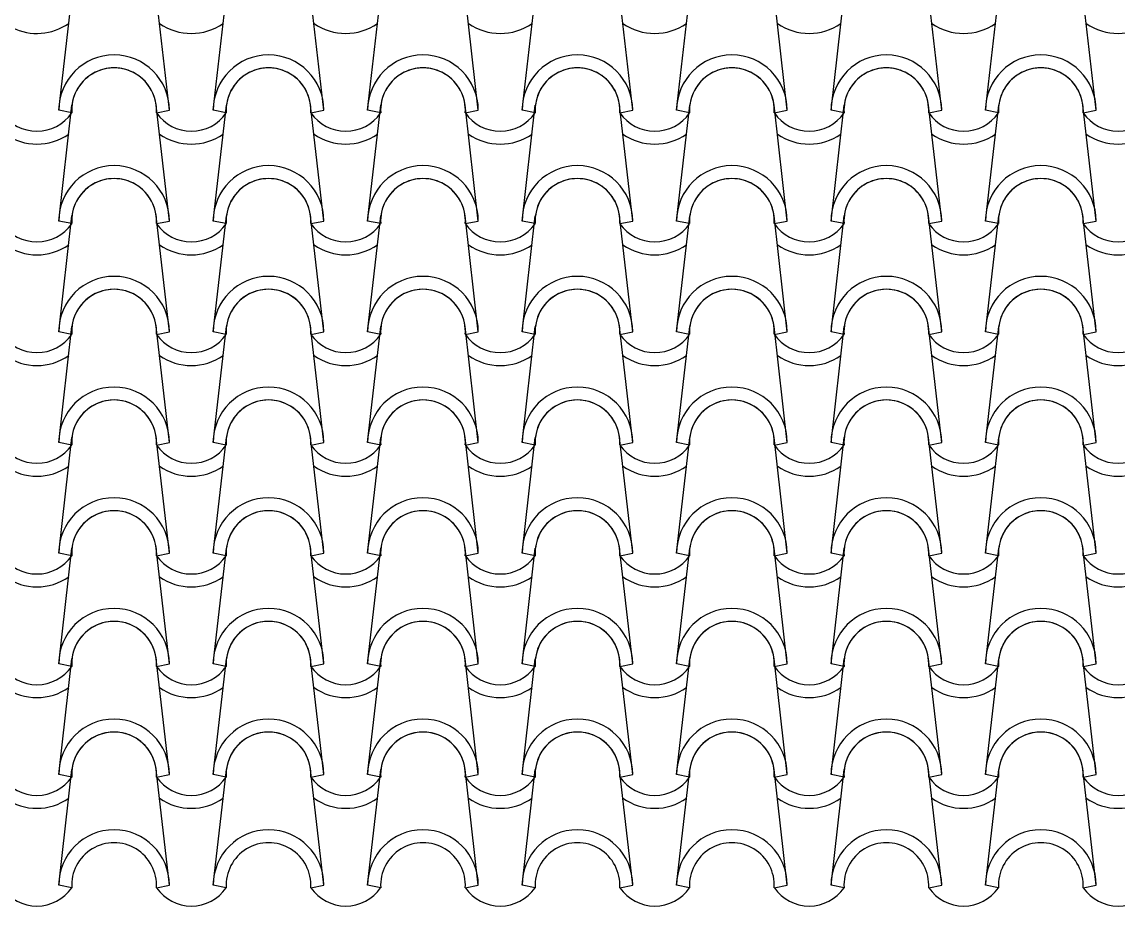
# Model space of a CAD drawing. Header units: millimetres. Extents: x -255 to 41745, y 236 to 29936.
# Drawn here: x 29557 to 30796, y 25007 to 26005 of the extents above; entities that cross this region are included whole.
import ezdxf

# ---------------------------------------------------------------- set-up
doc = ezdxf.new("R2010")
doc.units = ezdxf.units.MM
doc.layers.add('1', color=1, linetype='Continuous')

msp = doc.modelspace()

# ---------------------------------------------------------------- linework, layer by layer
at = {"layer": '1'}
for p, q in [((29598.9, 25905.6), (29613.2, 26030.7)), ((29723.9, 25905.6), (29709, 26036.3)), ((29773.4, 25905.6), (29788.3, 26036.3)), ((29898.4, 25905.6), (29883.5, 26036.3)), ((29947.9, 25905.6), (29962.8, 26036.3)), ((30072.9, 25905.6), (30058, 26036.3)), ((30122.4, 25905.6), (30137.3, 26036.3)), ((30247.4, 25905.6), (30232.5, 26036.3)), ((30296.9, 25905.6), (30311.8, 26036.3)), ((30421.9, 25905.6), (30407, 26036.3)), ((30471.4, 25905.6), (30486.3, 26036.3)), ((30596.4, 25905.6), (30581.5, 26036.3)), ((30645.9, 25905.6), (30660.8, 26036.3)), ((30770.9, 25905.6), (30756, 26036.3)), ((29598.9, 25780.6), (29613.8, 25911.3)), ((29723.9, 25780.6), (29709, 25911.3)), ((29773.4, 25780.6), (29788.3, 25911.3)), ((29898.4, 25780.6), (29883.5, 25911.3)), ((29947.9, 25780.6), (29962.8, 25911.3)), ((30072.9, 25780.6), (30058, 25911.3)), ((30122.4, 25780.6), (30137.3, 25911.3)), ((30247.4, 25780.6), (30232.5, 25911.3)), ((30296.9, 25780.6), (30311.8, 25911.3)), ((30421.9, 25780.6), (30407, 25911.3)), ((30471.4, 25780.6), (30486.3, 25911.3)), ((30596.4, 25780.6), (30581.5, 25911.3)), ((30645.9, 25780.6), (30660.8, 25911.3)), ((30770.9, 25780.6), (30756, 25911.3)), ((29613.6, 25902.6), (29598.9, 25905.6)), ((29613.6, 25902.6), (29598.9, 25905.6)), ((29709.2, 25902.6), (29723.9, 25905.6)), ((29709.2, 25902.6), (29723.9, 25905.6)), ((29788.1, 25902.6), (29773.4, 25905.6)), ((29788.1, 25902.6), (29773.4, 25905.6)), ((29883.7, 25902.6), (29898.4, 25905.6)), ((29883.7, 25902.6), (29898.4, 25905.6)), ((29962.6, 25902.6), (29947.9, 25905.6)), ((29962.6, 25902.6), (29947.9, 25905.6)), ((30058.2, 25902.6), (30072.9, 25905.6)), ((30058.2, 25902.6), (30072.9, 25905.6)), ((30137.1, 25902.6), (30122.4, 25905.6)), ((30137.1, 25902.6), (30122.4, 25905.6)), ((30232.7, 25902.6), (30247.4, 25905.6)), ((30232.7, 25902.6), (30247.4, 25905.6)), ((30311.6, 25902.6), (30296.9, 25905.6)), ((30311.6, 25902.6), (30296.9, 25905.6)), ((30407.2, 25902.6), (30421.9, 25905.6)), ((30407.2, 25902.6), (30421.9, 25905.6)), ((30486.1, 25902.6), (30471.4, 25905.6)), ((30486.1, 25902.6), (30471.4, 25905.6)), ((30581.7, 25902.6), (30596.4, 25905.6)), ((30581.7, 25902.6), (30596.4, 25905.6)), ((30660.6, 25902.6), (30645.9, 25905.6)), ((30660.6, 25902.6), (30645.9, 25905.6)), ((30756.2, 25902.6), (30770.9, 25905.6)), ((30756.2, 25902.6), (30770.9, 25905.6)), ((29598.9, 25655.6), (29613.8, 25786.3)), ((29723.9, 25655.6), (29709, 25786.3)), ((29773.4, 25655.6), (29788.3, 25786.3)), ((29898.4, 25655.6), (29883.5, 25786.3)), ((29947.9, 25655.6), (29962.8, 25786.3)), ((30072.9, 25655.6), (30058, 25786.3)), ((30122.4, 25655.6), (30137.3, 25786.3)), ((30247.4, 25655.6), (30232.5, 25786.3)), ((30296.9, 25655.6), (30311.8, 25786.3)), ((30421.9, 25655.6), (30407, 25786.3)), ((30471.4, 25655.6), (30486.3, 25786.3)), ((30596.4, 25655.6), (30581.5, 25786.3)), ((30645.9, 25655.6), (30660.8, 25786.3)), ((30770.9, 25655.6), (30756, 25786.3)), ((29613.6, 25777.6), (29598.9, 25780.6)), ((29613.6, 25777.6), (29598.9, 25780.6)), ((29709.2, 25777.6), (29723.9, 25780.6)), ((29709.2, 25777.6), (29723.9, 25780.6)), ((29788.1, 25777.6), (29773.4, 25780.6)), ((29788.1, 25777.6), (29773.4, 25780.6)), ((29883.7, 25777.6), (29898.4, 25780.6)), ((29883.7, 25777.6), (29898.4, 25780.6)), ((29962.6, 25777.6), (29947.9, 25780.6)), ((29962.6, 25777.6), (29947.9, 25780.6)), ((30058.2, 25777.6), (30072.9, 25780.6)), ((30058.2, 25777.6), (30072.9, 25780.6)), ((30137.1, 25777.6), (30122.4, 25780.6)), ((30137.1, 25777.6), (30122.4, 25780.6)), ((30232.7, 25777.6), (30247.4, 25780.6)), ((30232.7, 25777.6), (30247.4, 25780.6)), ((30311.6, 25777.6), (30296.9, 25780.6)), ((30311.6, 25777.6), (30296.9, 25780.6)), ((30407.2, 25777.6), (30421.9, 25780.6)), ((30407.2, 25777.6), (30421.9, 25780.6)), ((30486.1, 25777.6), (30471.4, 25780.6)), ((30486.1, 25777.6), (30471.4, 25780.6)), ((30581.7, 25777.6), (30596.4, 25780.6)), ((30581.7, 25777.6), (30596.4, 25780.6)), ((30660.6, 25777.6), (30645.9, 25780.6)), ((30660.6, 25777.6), (30645.9, 25780.6)), ((30756.2, 25777.6), (30770.9, 25780.6)), ((30756.2, 25777.6), (30770.9, 25780.6)), ((29598.9, 25530.6), (29613.8, 25661.3)), ((29723.9, 25530.6), (29709, 25661.3)), ((29773.4, 25530.6), (29788.3, 25661.3)), ((29898.4, 25530.6), (29883.5, 25661.3)), ((29947.9, 25530.6), (29962.8, 25661.3)), ((30072.9, 25530.6), (30058, 25661.3)), ((30122.4, 25530.6), (30137.3, 25661.3)), ((30247.4, 25530.6), (30232.5, 25661.3)), ((30296.9, 25530.6), (30311.8, 25661.3)), ((30421.9, 25530.6), (30407, 25661.3)), ((30471.4, 25530.6), (30486.3, 25661.3)), ((30596.4, 25530.6), (30581.5, 25661.3)), ((30645.9, 25530.6), (30660.8, 25661.3)), ((30770.9, 25530.6), (30756, 25661.3)), ((29613.6, 25652.6), (29598.9, 25655.6)), ((29613.6, 25652.6), (29598.9, 25655.6)), ((29709.2, 25652.6), (29723.9, 25655.6)), ((29709.2, 25652.6), (29723.9, 25655.6)), ((29788.1, 25652.6), (29773.4, 25655.6)), ((29788.1, 25652.6), (29773.4, 25655.6)), ((29883.7, 25652.6), (29898.4, 25655.6)), ((29883.7, 25652.6), (29898.4, 25655.6)), ((29962.6, 25652.6), (29947.9, 25655.6)), ((29962.6, 25652.6), (29947.9, 25655.6)), ((30058.2, 25652.6), (30072.9, 25655.6)), ((30058.2, 25652.6), (30072.9, 25655.6)), ((30137.1, 25652.6), (30122.4, 25655.6)), ((30137.1, 25652.6), (30122.4, 25655.6)), ((30232.7, 25652.6), (30247.4, 25655.6)), ((30232.7, 25652.6), (30247.4, 25655.6)), ((30311.6, 25652.6), (30296.9, 25655.6)), ((30311.6, 25652.6), (30296.9, 25655.6)), ((30407.2, 25652.6), (30421.9, 25655.6)), ((30407.2, 25652.6), (30421.9, 25655.6)), ((30486.1, 25652.6), (30471.4, 25655.6)), ((30486.1, 25652.6), (30471.4, 25655.6)), ((30581.7, 25652.6), (30596.4, 25655.6)), ((30581.7, 25652.6), (30596.4, 25655.6)), ((30660.6, 25652.6), (30645.9, 25655.6)), ((30660.6, 25652.6), (30645.9, 25655.6)), ((30756.2, 25652.6), (30770.9, 25655.6)), ((30756.2, 25652.6), (30770.9, 25655.6)), ((29598.9, 25405.6), (29613.8, 25536.3)), ((29723.9, 25405.6), (29709, 25536.3)), ((29773.4, 25405.6), (29788.3, 25536.3)), ((29898.4, 25405.6), (29883.5, 25536.3)), ((29947.9, 25405.6), (29962.8, 25536.3)), ((30072.9, 25405.6), (30058, 25536.3)), ((30122.4, 25405.6), (30137.3, 25536.3)), ((30247.4, 25405.6), (30232.5, 25536.3)), ((30296.9, 25405.6), (30311.8, 25536.3)), ((30421.9, 25405.6), (30407, 25536.3)), ((30471.4, 25405.6), (30486.3, 25536.3)), ((30596.4, 25405.6), (30581.5, 25536.3)), ((30645.9, 25405.6), (30660.8, 25536.3)), ((30770.9, 25405.6), (30756, 25536.3)), ((29613.6, 25527.6), (29598.9, 25530.6)), ((29613.6, 25527.6), (29598.9, 25530.6)), ((29709.2, 25527.6), (29723.9, 25530.6)), ((29709.2, 25527.6), (29723.9, 25530.6)), ((29788.1, 25527.6), (29773.4, 25530.6)), ((29788.1, 25527.6), (29773.4, 25530.6)), ((29883.7, 25527.6), (29898.4, 25530.6)), ((29883.7, 25527.6), (29898.4, 25530.6)), ((29962.6, 25527.6), (29947.9, 25530.6)), ((29962.6, 25527.6), (29947.9, 25530.6)), ((30058.2, 25527.6), (30072.9, 25530.6)), ((30058.2, 25527.6), (30072.9, 25530.6)), ((30137.1, 25527.6), (30122.4, 25530.6)), ((30137.1, 25527.6), (30122.4, 25530.6)), ((30232.7, 25527.6), (30247.4, 25530.6)), ((30232.7, 25527.6), (30247.4, 25530.6)), ((30311.6, 25527.6), (30296.9, 25530.6)), ((30311.6, 25527.6), (30296.9, 25530.6)), ((30407.2, 25527.6), (30421.9, 25530.6)), ((30407.2, 25527.6), (30421.9, 25530.6)), ((30486.1, 25527.6), (30471.4, 25530.6)), ((30486.1, 25527.6), (30471.4, 25530.6)), ((30581.7, 25527.6), (30596.4, 25530.6)), ((30581.7, 25527.6), (30596.4, 25530.6)), ((30660.6, 25527.6), (30645.9, 25530.6)), ((30660.6, 25527.6), (30645.9, 25530.6)), ((30756.2, 25527.6), (30770.9, 25530.6)), ((30756.2, 25527.6), (30770.9, 25530.6)), ((29598.9, 25280.6), (29613.8, 25411.3)), ((29613.6, 25402.6), (29598.9, 25405.6)), ((29613.6, 25402.6), (29598.9, 25405.6)), ((29723.9, 25280.6), (29709, 25411.3)), ((29709.2, 25402.6), (29723.9, 25405.6)), ((29709.2, 25402.6), (29723.9, 25405.6)), ((29773.4, 25280.6), (29788.3, 25411.3)), ((29788.1, 25402.6), (29773.4, 25405.6)), ((29788.1, 25402.6), (29773.4, 25405.6)), ((29898.4, 25280.6), (29883.5, 25411.3)), ((29883.7, 25402.6), (29898.4, 25405.6)), ((29883.7, 25402.6), (29898.4, 25405.6)), ((29947.9, 25280.6), (29962.8, 25411.3)), ((29962.6, 25402.6), (29947.9, 25405.6)), ((29962.6, 25402.6), (29947.9, 25405.6)), ((30072.9, 25280.6), (30058, 25411.3)), ((30058.2, 25402.6), (30072.9, 25405.6)), ((30058.2, 25402.6), (30072.9, 25405.6)), ((30122.4, 25280.6), (30137.3, 25411.3)), ((30137.1, 25402.6), (30122.4, 25405.6)), ((30137.1, 25402.6), (30122.4, 25405.6)), ((30247.4, 25280.6), (30232.5, 25411.3)), ((30232.7, 25402.6), (30247.4, 25405.6)), ((30232.7, 25402.6), (30247.4, 25405.6)), ((30296.9, 25280.6), (30311.8, 25411.3)), ((30311.6, 25402.6), (30296.9, 25405.6)), ((30311.6, 25402.6), (30296.9, 25405.6)), ((30421.9, 25280.6), (30407, 25411.3)), ((30407.2, 25402.6), (30421.9, 25405.6)), ((30407.2, 25402.6), (30421.9, 25405.6)), ((30471.4, 25280.6), (30486.3, 25411.3)), ((30486.1, 25402.6), (30471.4, 25405.6)), ((30486.1, 25402.6), (30471.4, 25405.6)), ((30596.4, 25280.6), (30581.5, 25411.3)), ((30581.7, 25402.6), (30596.4, 25405.6)), ((30581.7, 25402.6), (30596.4, 25405.6)), ((30645.9, 25280.6), (30660.8, 25411.3)), ((30660.6, 25402.6), (30645.9, 25405.6)), ((30660.6, 25402.6), (30645.9, 25405.6)), ((30770.9, 25280.6), (30756, 25411.3)), ((30756.2, 25402.6), (30770.9, 25405.6)), ((30756.2, 25402.6), (30770.9, 25405.6)), ((29598.9, 25155.6), (29613.8, 25286.3)), ((29613.6, 25277.6), (29598.9, 25280.6)), ((29613.6, 25277.6), (29598.9, 25280.6)), ((29723.9, 25155.6), (29709, 25286.3)), ((29709.2, 25277.6), (29723.9, 25280.6)), ((29709.2, 25277.6), (29723.9, 25280.6)), ((29773.4, 25155.6), (29788.3, 25286.3)), ((29788.1, 25277.6), (29773.4, 25280.6)), ((29788.1, 25277.6), (29773.4, 25280.6)), ((29898.4, 25155.6), (29883.5, 25286.3)), ((29883.7, 25277.6), (29898.4, 25280.6)), ((29883.7, 25277.6), (29898.4, 25280.6)), ((29947.9, 25155.6), (29962.8, 25286.3)), ((29962.6, 25277.6), (29947.9, 25280.6)), ((29962.6, 25277.6), (29947.9, 25280.6)), ((30072.9, 25155.6), (30058, 25286.3)), ((30058.2, 25277.6), (30072.9, 25280.6)), ((30058.2, 25277.6), (30072.9, 25280.6)), ((30122.4, 25155.6), (30137.3, 25286.3)), ((30137.1, 25277.6), (30122.4, 25280.6)), ((30137.1, 25277.6), (30122.4, 25280.6)), ((30247.4, 25155.6), (30232.5, 25286.3)), ((30232.7, 25277.6), (30247.4, 25280.6)), ((30232.7, 25277.6), (30247.4, 25280.6)), ((30296.9, 25155.6), (30311.8, 25286.3)), ((30311.6, 25277.6), (30296.9, 25280.6)), ((30311.6, 25277.6), (30296.9, 25280.6)), ((30421.9, 25155.6), (30407, 25286.3)), ((30407.2, 25277.6), (30421.9, 25280.6)), ((30407.2, 25277.6), (30421.9, 25280.6)), ((30471.4, 25155.6), (30486.3, 25286.3)), ((30486.1, 25277.6), (30471.4, 25280.6)), ((30486.1, 25277.6), (30471.4, 25280.6)), ((30596.4, 25155.6), (30581.5, 25286.3)), ((30581.7, 25277.6), (30596.4, 25280.6)), ((30581.7, 25277.6), (30596.4, 25280.6)), ((30645.9, 25155.6), (30660.8, 25286.3)), ((30660.6, 25277.6), (30645.9, 25280.6)), ((30660.6, 25277.6), (30645.9, 25280.6)), ((30770.9, 25155.6), (30756, 25286.3)), ((30756.2, 25277.6), (30770.9, 25280.6)), ((30756.2, 25277.6), (30770.9, 25280.6)), ((29598.9, 25030.6), (29613.8, 25161.3)), ((29613.6, 25152.6), (29598.9, 25155.6)), ((29613.6, 25152.6), (29598.9, 25155.6)), ((29723.9, 25030.6), (29709, 25161.3)), ((29709.2, 25152.6), (29723.9, 25155.6)), ((29709.2, 25152.6), (29723.9, 25155.6)), ((29773.4, 25030.6), (29788.3, 25161.3)), ((29788.1, 25152.6), (29773.4, 25155.6)), ((29788.1, 25152.6), (29773.4, 25155.6)), ((29898.4, 25030.6), (29883.5, 25161.3)), ((29883.7, 25152.6), (29898.4, 25155.6)), ((29883.7, 25152.6), (29898.4, 25155.6)), ((29947.9, 25030.6), (29962.8, 25161.3)), ((29962.6, 25152.6), (29947.9, 25155.6)), ((29962.6, 25152.6), (29947.9, 25155.6)), ((30072.9, 25030.6), (30058, 25161.3)), ((30058.2, 25152.6), (30072.9, 25155.6)), ((30058.2, 25152.6), (30072.9, 25155.6)), ((30122.4, 25030.6), (30137.3, 25161.3)), ((30137.1, 25152.6), (30122.4, 25155.6)), ((30137.1, 25152.6), (30122.4, 25155.6)), ((30247.4, 25030.6), (30232.5, 25161.3)), ((30232.7, 25152.6), (30247.4, 25155.6)), ((30232.7, 25152.6), (30247.4, 25155.6)), ((30296.9, 25030.6), (30311.8, 25161.3)), ((30311.6, 25152.6), (30296.9, 25155.6)), ((30311.6, 25152.6), (30296.9, 25155.6)), ((30421.9, 25030.6), (30407, 25161.3)), ((30407.2, 25152.6), (30421.9, 25155.6)), ((30407.2, 25152.6), (30421.9, 25155.6)), ((30471.4, 25030.6), (30486.3, 25161.3)), ((30486.1, 25152.6), (30471.4, 25155.6)), ((30486.1, 25152.6), (30471.4, 25155.6)), ((30596.4, 25030.6), (30581.5, 25161.3)), ((30581.7, 25152.6), (30596.4, 25155.6)), ((30581.7, 25152.6), (30596.4, 25155.6)), ((30645.9, 25030.6), (30660.8, 25161.3)), ((30660.6, 25152.6), (30645.9, 25155.6)), ((30660.6, 25152.6), (30645.9, 25155.6)), ((30770.9, 25030.6), (30756, 25161.3)), ((30756.2, 25152.6), (30770.9, 25155.6)), ((30756.2, 25152.6), (30770.9, 25155.6)), ((29613.6, 25027.6), (29598.9, 25030.6)), ((29709.2, 25027.6), (29723.9, 25030.6)), ((29788.1, 25027.6), (29773.4, 25030.6)), ((29883.7, 25027.6), (29898.4, 25030.6)), ((29962.6, 25027.6), (29947.9, 25030.6)), ((30058.2, 25027.6), (30072.9, 25030.6)), ((30137.1, 25027.6), (30122.4, 25030.6)), ((30232.7, 25027.6), (30247.4, 25030.6)), ((30311.6, 25027.6), (30296.9, 25030.6)), ((30407.2, 25027.6), (30421.9, 25030.6)), ((30486.1, 25027.6), (30471.4, 25030.6)), ((30581.7, 25027.6), (30596.4, 25030.6)), ((30660.6, 25027.6), (30645.9, 25030.6)), ((30756.2, 25027.6), (30770.9, 25030.6))]:
    msp.add_line(p, q, dxfattribs=at)
for centre, radius, start, end in [((29574.2, 26054.9), 62.5, 243.6362, 305.0692), ((29748.7, 26054.9), 62.5, 234.9308, 305.0692), ((29923.2, 26054.9), 62.5, 234.9308, 305.0692), ((30097.7, 26054.9), 62.5, 234.9308, 305.0692), ((30272.2, 26054.9), 62.5, 234.9308, 305.0692), ((30272.2, 26054.9), 62.5, 234.9308, 305.0692), ((30446.7, 26054.9), 62.5, 234.9308, 305.0692), ((30446.7, 26054.9), 62.5, 234.9308, 305.0692), ((30621.2, 26054.9), 62.5, 234.9308, 305.0692), ((30621.2, 26054.9), 62.5, 234.9308, 305.0692), ((30795.7, 26054.9), 62.5, 234.9308, 305.0692), ((30795.7, 26054.9), 62.5, 234.9308, 305.0692), ((29661.4, 25905.6), 62.5, 0, 180), ((29661.4, 25905.6), 62.5, 0, 180), ((29835.9, 25905.6), 62.5, 0, 180), ((29835.9, 25905.6), 62.5, 0, 180), ((30010.4, 25905.6), 62.5, 0, 180), ((30010.4, 25905.6), 62.5, 0, 180), ((30184.9, 25905.6), 62.5, 0, 180), ((30184.9, 25905.6), 62.5, 0, 180), ((30359.4, 25905.6), 62.5, 0, 180), ((30359.4, 25905.6), 62.5, 0, 180), ((30533.9, 25905.6), 62.5, 0, 180), ((30533.9, 25905.6), 62.5, 0, 180), ((30708.4, 25905.6), 62.5, 0, 180), ((30708.4, 25905.6), 62.5, 0, 180), ((29661.4, 25905.6), 47.9, 356.4887, 183.5113), ((29661.4, 25905.6), 47.9, 356.4887, 183.5113), ((29661.4, 25905.6), 47.9, 6.838, 173.162), ((29835.9, 25905.6), 47.9, 356.4887, 183.5113), ((29835.9, 25905.6), 47.9, 356.4887, 183.5113), ((29835.9, 25905.6), 47.9, 6.838, 173.162), ((30010.4, 25905.6), 47.9, 356.4887, 183.5113), ((30010.4, 25905.6), 47.9, 356.4887, 183.5113), ((30010.4, 25905.6), 47.9, 6.838, 173.162), ((30184.9, 25905.6), 47.9, 356.4887, 183.5113), ((30184.9, 25905.6), 47.9, 356.4887, 183.5113), ((30184.9, 25905.6), 47.9, 6.838, 173.162), ((30359.4, 25905.6), 47.9, 356.4887, 183.5113), ((30359.4, 25905.6), 47.9, 356.4887, 183.5113), ((30359.4, 25905.6), 47.9, 6.838, 173.162), ((30533.9, 25905.6), 47.9, 356.4887, 183.5113), ((30533.9, 25905.6), 47.9, 356.4887, 183.5113), ((30533.9, 25905.6), 47.9, 6.838, 173.162), ((30708.4, 25905.6), 47.9, 356.4887, 183.5113), ((30708.4, 25905.6), 47.9, 356.4887, 183.5113), ((30708.4, 25905.6), 47.9, 6.838, 173.162), ((29574.2, 25929.9), 47.9, 214.756, 325.244), ((29574.2, 25929.9), 47.9, 214.756, 325.244), ((29748.7, 25929.9), 47.9, 214.756, 325.244), ((29748.7, 25929.9), 47.9, 214.756, 325.244), ((29923.2, 25929.9), 47.9, 214.756, 325.244), ((29923.2, 25929.9), 47.9, 214.756, 325.244), ((30097.7, 25929.9), 47.9, 214.756, 325.244), ((30097.7, 25929.9), 47.9, 214.756, 325.244), ((30272.2, 25929.9), 47.9, 214.756, 325.244), ((30272.2, 25929.9), 47.9, 214.756, 325.244), ((30446.7, 25929.9), 47.9, 214.756, 325.244), ((30446.7, 25929.9), 47.9, 214.756, 325.244), ((30621.2, 25929.9), 47.9, 214.756, 325.244), ((30621.2, 25929.9), 47.9, 214.756, 325.244), ((30795.7, 25929.9), 47.9, 214.756, 325.244), ((30795.7, 25929.9), 47.9, 214.756, 325.244), ((29574.2, 25929.9), 62.5, 234.9308, 305.0692), ((29748.7, 25929.9), 62.5, 234.9308, 305.0692), ((29923.2, 25929.9), 62.5, 234.9308, 305.0692), ((30097.7, 25929.9), 62.5, 234.9308, 305.0692), ((30272.2, 25929.9), 62.5, 234.9308, 305.0692), ((30446.7, 25929.9), 62.5, 234.9308, 305.0692), ((30621.2, 25929.9), 62.5, 234.9308, 305.0692), ((30795.7, 25929.9), 62.5, 234.9308, 305.0692), ((29661.4, 25780.6), 62.5, 0, 180), ((29661.4, 25780.6), 62.5, 0, 180), ((29835.9, 25780.6), 62.5, 0, 180), ((29835.9, 25780.6), 62.5, 0, 180), ((30010.4, 25780.6), 62.5, 0, 180), ((30010.4, 25780.6), 62.5, 0, 180), ((30184.9, 25780.6), 62.5, 0, 180), ((30184.9, 25780.6), 62.5, 0, 180), ((30359.4, 25780.6), 62.5, 0, 180), ((30359.4, 25780.6), 62.5, 0, 180), ((30533.9, 25780.6), 62.5, 0, 180), ((30533.9, 25780.6), 62.5, 0, 180), ((30708.4, 25780.6), 62.5, 0, 180), ((30708.4, 25780.6), 62.5, 0, 180), ((29661.4, 25780.6), 47.9, 356.4887, 183.5113), ((29661.4, 25780.6), 47.9, 356.4887, 183.5113), ((29661.4, 25780.6), 47.9, 6.838, 173.162), ((29835.9, 25780.6), 47.9, 356.4887, 183.5113), ((29835.9, 25780.6), 47.9, 356.4887, 183.5113), ((29835.9, 25780.6), 47.9, 6.838, 173.162), ((30010.4, 25780.6), 47.9, 356.4887, 183.5113), ((30010.4, 25780.6), 47.9, 356.4887, 183.5113), ((30010.4, 25780.6), 47.9, 6.838, 173.162), ((30184.9, 25780.6), 47.9, 356.4887, 183.5113), ((30184.9, 25780.6), 47.9, 356.4887, 183.5113), ((30184.9, 25780.6), 47.9, 6.838, 173.162), ((30359.4, 25780.6), 47.9, 356.4887, 183.5113), ((30359.4, 25780.6), 47.9, 356.4887, 183.5113), ((30359.4, 25780.6), 47.9, 6.838, 173.162), ((30533.9, 25780.6), 47.9, 356.4887, 183.5113), ((30533.9, 25780.6), 47.9, 356.4887, 183.5113), ((30533.9, 25780.6), 47.9, 6.838, 173.162), ((30708.4, 25780.6), 47.9, 356.4887, 183.5113), ((30708.4, 25780.6), 47.9, 356.4887, 183.5113), ((30708.4, 25780.6), 47.9, 6.838, 173.162), ((29574.2, 25804.9), 47.9, 214.756, 325.244), ((29574.2, 25804.9), 47.9, 214.756, 325.244), ((29748.7, 25804.9), 47.9, 214.756, 325.244), ((29748.7, 25804.9), 47.9, 214.756, 325.244), ((29923.2, 25804.9), 47.9, 214.756, 325.244), ((29923.2, 25804.9), 47.9, 214.756, 325.244), ((30097.7, 25804.9), 47.9, 214.756, 325.244), ((30097.7, 25804.9), 47.9, 214.756, 325.244), ((30272.2, 25804.9), 47.9, 214.756, 325.244), ((30272.2, 25804.9), 47.9, 214.756, 325.244), ((30446.7, 25804.9), 47.9, 214.756, 325.244), ((30446.7, 25804.9), 47.9, 214.756, 325.244), ((30621.2, 25804.9), 47.9, 214.756, 325.244), ((30621.2, 25804.9), 47.9, 214.756, 325.244), ((30795.7, 25804.9), 47.9, 214.756, 325.244), ((30795.7, 25804.9), 47.9, 214.756, 325.244), ((29574.2, 25804.9), 62.5, 234.9308, 305.0692), ((29748.7, 25804.9), 62.5, 234.9308, 305.0692), ((29923.2, 25804.9), 62.5, 234.9308, 305.0692), ((30097.7, 25804.9), 62.5, 234.9308, 305.0692), ((30272.2, 25804.9), 62.5, 234.9308, 305.0692), ((30446.7, 25804.9), 62.5, 234.9308, 305.0692), ((30621.2, 25804.9), 62.5, 234.9308, 305.0692), ((30795.7, 25804.9), 62.5, 234.9308, 305.0692), ((29661.4, 25655.6), 62.5, 0, 180), ((29661.4, 25655.6), 62.5, 0, 180), ((29835.9, 25655.6), 62.5, 0, 180), ((29835.9, 25655.6), 62.5, 0, 180), ((30010.4, 25655.6), 62.5, 0, 180), ((30010.4, 25655.6), 62.5, 0, 180), ((30184.9, 25655.6), 62.5, 0, 180), ((30184.9, 25655.6), 62.5, 0, 180), ((30359.4, 25655.6), 62.5, 0, 180), ((30359.4, 25655.6), 62.5, 0, 180), ((30533.9, 25655.6), 62.5, 0, 180), ((30533.9, 25655.6), 62.5, 0, 180), ((30708.4, 25655.6), 62.5, 0, 180), ((30708.4, 25655.6), 62.5, 0, 180), ((29661.4, 25655.6), 47.9, 356.4887, 183.5113), ((29661.4, 25655.6), 47.9, 356.4887, 183.5113), ((29661.4, 25655.6), 47.9, 6.838, 173.162), ((29835.9, 25655.6), 47.9, 356.4887, 183.5113), ((29835.9, 25655.6), 47.9, 356.4887, 183.5113), ((29835.9, 25655.6), 47.9, 6.838, 173.162), ((30010.4, 25655.6), 47.9, 356.4887, 183.5113), ((30010.4, 25655.6), 47.9, 356.4887, 183.5113), ((30010.4, 25655.6), 47.9, 6.838, 173.162), ((30184.9, 25655.6), 47.9, 356.4887, 183.5113), ((30184.9, 25655.6), 47.9, 356.4887, 183.5113), ((30184.9, 25655.6), 47.9, 6.838, 173.162), ((30359.4, 25655.6), 47.9, 356.4887, 183.5113), ((30359.4, 25655.6), 47.9, 356.4887, 183.5113), ((30359.4, 25655.6), 47.9, 6.838, 173.162), ((30533.9, 25655.6), 47.9, 356.4887, 183.5113), ((30533.9, 25655.6), 47.9, 356.4887, 183.5113), ((30533.9, 25655.6), 47.9, 6.838, 173.162), ((30708.4, 25655.6), 47.9, 356.4887, 183.5113), ((30708.4, 25655.6), 47.9, 356.4887, 183.5113), ((30708.4, 25655.6), 47.9, 6.838, 173.162), ((29574.2, 25679.9), 47.9, 214.756, 325.244), ((29574.2, 25679.9), 47.9, 214.756, 325.244), ((29748.7, 25679.9), 47.9, 214.756, 325.244), ((29748.7, 25679.9), 47.9, 214.756, 325.244), ((29923.2, 25679.9), 47.9, 214.756, 325.244), ((29923.2, 25679.9), 47.9, 214.756, 325.244), ((30097.7, 25679.9), 47.9, 214.756, 325.244), ((30097.7, 25679.9), 47.9, 214.756, 325.244), ((30272.2, 25679.9), 47.9, 214.756, 325.244), ((30272.2, 25679.9), 47.9, 214.756, 325.244), ((30446.7, 25679.9), 47.9, 214.756, 325.244), ((30446.7, 25679.9), 47.9, 214.756, 325.244), ((30621.2, 25679.9), 47.9, 214.756, 325.244), ((30621.2, 25679.9), 47.9, 214.756, 325.244), ((30795.7, 25679.9), 47.9, 214.756, 325.244), ((30795.7, 25679.9), 47.9, 214.756, 325.244), ((29574.2, 25679.9), 62.5, 234.9308, 305.0692), ((29748.7, 25679.9), 62.5, 234.9308, 305.0692), ((29923.2, 25679.9), 62.5, 234.9308, 305.0692), ((30097.7, 25679.9), 62.5, 234.9308, 305.0692), ((30272.2, 25679.9), 62.5, 234.9308, 305.0692), ((30446.7, 25679.9), 62.5, 234.9308, 305.0692), ((30621.2, 25679.9), 62.5, 234.9308, 305.0692), ((30795.7, 25679.9), 62.5, 234.9308, 305.0692), ((29661.4, 25530.6), 62.5, 0, 180), ((29661.4, 25530.6), 62.5, 0, 180), ((29835.9, 25530.6), 62.5, 0, 180), ((29835.9, 25530.6), 62.5, 0, 180), ((30010.4, 25530.6), 62.5, 0, 180), ((30010.4, 25530.6), 62.5, 0, 180), ((30184.9, 25530.6), 62.5, 0, 180), ((30184.9, 25530.6), 62.5, 0, 180), ((30359.4, 25530.6), 62.5, 0, 180), ((30359.4, 25530.6), 62.5, 0, 180), ((30533.9, 25530.6), 62.5, 0, 180), ((30533.9, 25530.6), 62.5, 0, 180), ((30708.4, 25530.6), 62.5, 0, 180), ((30708.4, 25530.6), 62.5, 0, 180), ((29661.4, 25530.6), 47.9, 356.4887, 183.5113), ((29661.4, 25530.6), 47.9, 356.4887, 183.5113), ((29661.4, 25530.6), 47.9, 6.838, 173.162), ((29835.9, 25530.6), 47.9, 356.4887, 183.5113), ((29835.9, 25530.6), 47.9, 356.4887, 183.5113), ((29835.9, 25530.6), 47.9, 6.838, 173.162), ((30010.4, 25530.6), 47.9, 356.4887, 183.5113), ((30010.4, 25530.6), 47.9, 356.4887, 183.5113), ((30010.4, 25530.6), 47.9, 6.838, 173.162), ((30184.9, 25530.6), 47.9, 356.4887, 183.5113), ((30184.9, 25530.6), 47.9, 356.4887, 183.5113), ((30184.9, 25530.6), 47.9, 6.838, 173.162), ((30359.4, 25530.6), 47.9, 356.4887, 183.5113), ((30359.4, 25530.6), 47.9, 356.4887, 183.5113), ((30359.4, 25530.6), 47.9, 6.838, 173.162), ((30533.9, 25530.6), 47.9, 356.4887, 183.5113), ((30533.9, 25530.6), 47.9, 356.4887, 183.5113), ((30533.9, 25530.6), 47.9, 6.838, 173.162), ((30708.4, 25530.6), 47.9, 356.4887, 183.5113), ((30708.4, 25530.6), 47.9, 356.4887, 183.5113), ((30708.4, 25530.6), 47.9, 6.838, 173.162), ((29574.2, 25554.9), 47.9, 214.756, 325.244), ((29574.2, 25554.9), 47.9, 214.756, 325.244), ((29748.7, 25554.9), 47.9, 214.756, 325.244), ((29748.7, 25554.9), 47.9, 214.756, 325.244), ((29923.2, 25554.9), 47.9, 214.756, 325.244), ((29923.2, 25554.9), 47.9, 214.756, 325.244), ((30097.7, 25554.9), 47.9, 214.756, 325.244), ((30097.7, 25554.9), 47.9, 214.756, 325.244), ((30272.2, 25554.9), 47.9, 214.756, 325.244), ((30272.2, 25554.9), 47.9, 214.756, 325.244), ((30446.7, 25554.9), 47.9, 214.756, 325.244), ((30446.7, 25554.9), 47.9, 214.756, 325.244), ((30621.2, 25554.9), 47.9, 214.756, 325.244), ((30621.2, 25554.9), 47.9, 214.756, 325.244), ((30795.7, 25554.9), 47.9, 214.756, 325.244), ((30795.7, 25554.9), 47.9, 214.756, 325.244), ((29574.2, 25554.9), 62.5, 234.9308, 305.0692), ((29748.7, 25554.9), 62.5, 234.9308, 305.0692), ((29923.2, 25554.9), 62.5, 234.9308, 305.0692), ((30097.7, 25554.9), 62.5, 234.9308, 305.0692), ((30272.2, 25554.9), 62.5, 234.9308, 305.0692), ((30446.7, 25554.9), 62.5, 234.9308, 305.0692), ((30621.2, 25554.9), 62.5, 234.9308, 305.0692), ((30795.7, 25554.9), 62.5, 234.9308, 305.0692), ((29661.4, 25405.6), 62.5, 0, 180), ((29661.4, 25405.6), 62.5, 0, 180), ((29835.9, 25405.6), 62.5, 0, 180), ((29835.9, 25405.6), 62.5, 0, 180), ((30010.4, 25405.6), 62.5, 0, 180), ((30010.4, 25405.6), 62.5, 0, 180), ((30184.9, 25405.6), 62.5, 0, 180), ((30184.9, 25405.6), 62.5, 0, 180), ((30359.4, 25405.6), 62.5, 0, 180), ((30359.4, 25405.6), 62.5, 0, 180), ((30533.9, 25405.6), 62.5, 0, 180), ((30533.9, 25405.6), 62.5, 0, 180), ((30708.4, 25405.6), 62.5, 0, 180), ((30708.4, 25405.6), 62.5, 0, 180), ((29661.4, 25405.6), 47.9, 356.4887, 183.5113), ((29661.4, 25405.6), 47.9, 356.4887, 183.5113), ((29661.4, 25405.6), 47.9, 6.838, 173.162), ((29835.9, 25405.6), 47.9, 356.4887, 183.5113), ((29835.9, 25405.6), 47.9, 356.4887, 183.5113), ((29835.9, 25405.6), 47.9, 6.838, 173.162), ((30010.4, 25405.6), 47.9, 356.4887, 183.5113), ((30010.4, 25405.6), 47.9, 356.4887, 183.5113), ((30010.4, 25405.6), 47.9, 6.838, 173.162), ((30184.9, 25405.6), 47.9, 356.4887, 183.5113), ((30184.9, 25405.6), 47.9, 356.4887, 183.5113), ((30184.9, 25405.6), 47.9, 6.838, 173.162), ((30359.4, 25405.6), 47.9, 356.4887, 183.5113), ((30359.4, 25405.6), 47.9, 356.4887, 183.5113), ((30359.4, 25405.6), 47.9, 6.838, 173.162), ((30533.9, 25405.6), 47.9, 356.4887, 183.5113), ((30533.9, 25405.6), 47.9, 356.4887, 183.5113), ((30533.9, 25405.6), 47.9, 6.838, 173.162), ((30708.4, 25405.6), 47.9, 356.4887, 183.5113), ((30708.4, 25405.6), 47.9, 356.4887, 183.5113), ((30708.4, 25405.6), 47.9, 6.838, 173.162), ((29574.2, 25429.9), 47.9, 214.756, 325.244), ((29574.2, 25429.9), 47.9, 214.756, 325.244), ((29748.7, 25429.9), 47.9, 214.756, 325.244), ((29748.7, 25429.9), 47.9, 214.756, 325.244), ((29923.2, 25429.9), 47.9, 214.756, 325.244), ((29923.2, 25429.9), 47.9, 214.756, 325.244), ((30097.7, 25429.9), 47.9, 214.756, 325.244), ((30097.7, 25429.9), 47.9, 214.756, 325.244), ((30272.2, 25429.9), 47.9, 214.756, 325.244), ((30272.2, 25429.9), 47.9, 214.756, 325.244), ((30446.7, 25429.9), 47.9, 214.756, 325.244), ((30446.7, 25429.9), 47.9, 214.756, 325.244), ((30621.2, 25429.9), 47.9, 214.756, 325.244), ((30621.2, 25429.9), 47.9, 214.756, 325.244), ((30795.7, 25429.9), 47.9, 214.756, 325.244), ((30795.7, 25429.9), 47.9, 214.756, 325.244), ((29574.2, 25429.9), 62.5, 234.9308, 305.0692), ((29748.7, 25429.9), 62.5, 234.9308, 305.0692), ((29923.2, 25429.9), 62.5, 234.9308, 305.0692), ((30097.7, 25429.9), 62.5, 234.9308, 305.0692), ((30272.2, 25429.9), 62.5, 234.9308, 305.0692), ((30446.7, 25429.9), 62.5, 234.9308, 305.0692), ((30621.2, 25429.9), 62.5, 234.9308, 305.0692), ((30795.7, 25429.9), 62.5, 234.9308, 305.0692), ((29661.4, 25280.6), 62.5, 0, 180), ((29661.4, 25280.6), 62.5, 0, 180), ((29835.9, 25280.6), 62.5, 0, 180), ((29835.9, 25280.6), 62.5, 0, 180), ((30010.4, 25280.6), 62.5, 0, 180), ((30010.4, 25280.6), 62.5, 0, 180), ((30184.9, 25280.6), 62.5, 0, 180), ((30184.9, 25280.6), 62.5, 0, 180), ((30359.4, 25280.6), 62.5, 0, 180), ((30359.4, 25280.6), 62.5, 0, 180), ((30533.9, 25280.6), 62.5, 0, 180), ((30533.9, 25280.6), 62.5, 0, 180), ((30708.4, 25280.6), 62.5, 0, 180), ((30708.4, 25280.6), 62.5, 0, 180), ((29661.4, 25280.6), 47.9, 356.4887, 183.5113), ((29661.4, 25280.6), 47.9, 356.4887, 183.5113), ((29661.4, 25280.6), 47.9, 6.838, 173.162), ((29835.9, 25280.6), 47.9, 356.4887, 183.5113), ((29835.9, 25280.6), 47.9, 356.4887, 183.5113), ((29835.9, 25280.6), 47.9, 6.838, 173.162), ((30010.4, 25280.6), 47.9, 356.4887, 183.5113), ((30010.4, 25280.6), 47.9, 356.4887, 183.5113), ((30010.4, 25280.6), 47.9, 6.838, 173.162), ((30184.9, 25280.6), 47.9, 356.4887, 183.5113), ((30184.9, 25280.6), 47.9, 356.4887, 183.5113), ((30184.9, 25280.6), 47.9, 6.838, 173.162), ((30359.4, 25280.6), 47.9, 356.4887, 183.5113), ((30359.4, 25280.6), 47.9, 356.4887, 183.5113), ((30359.4, 25280.6), 47.9, 6.838, 173.162), ((30533.9, 25280.6), 47.9, 356.4887, 183.5113), ((30533.9, 25280.6), 47.9, 356.4887, 183.5113), ((30533.9, 25280.6), 47.9, 6.838, 173.162), ((30708.4, 25280.6), 47.9, 356.4887, 183.5113), ((30708.4, 25280.6), 47.9, 356.4887, 183.5113), ((30708.4, 25280.6), 47.9, 6.838, 173.162), ((29574.2, 25304.9), 47.9, 214.756, 325.244), ((29574.2, 25304.9), 47.9, 214.756, 325.244), ((29748.7, 25304.9), 47.9, 214.756, 325.244), ((29748.7, 25304.9), 47.9, 214.756, 325.244), ((29923.2, 25304.9), 47.9, 214.756, 325.244), ((29923.2, 25304.9), 47.9, 214.756, 325.244), ((30097.7, 25304.9), 47.9, 214.756, 325.244), ((30097.7, 25304.9), 47.9, 214.756, 325.244), ((30272.2, 25304.9), 47.9, 214.756, 325.244), ((30272.2, 25304.9), 47.9, 214.756, 325.244), ((30446.7, 25304.9), 47.9, 214.756, 325.244), ((30446.7, 25304.9), 47.9, 214.756, 325.244), ((30621.2, 25304.9), 47.9, 214.756, 325.244), ((30621.2, 25304.9), 47.9, 214.756, 325.244), ((30795.7, 25304.9), 47.9, 214.756, 325.244), ((30795.7, 25304.9), 47.9, 214.756, 325.244), ((29574.2, 25304.9), 62.5, 234.9308, 305.0692), ((29748.7, 25304.9), 62.5, 234.9308, 305.0692), ((29923.2, 25304.9), 62.5, 234.9308, 305.0692), ((30097.7, 25304.9), 62.5, 234.9308, 305.0692), ((30272.2, 25304.9), 62.5, 234.9308, 305.0692), ((30446.7, 25304.9), 62.5, 234.9308, 305.0692), ((30621.2, 25304.9), 62.5, 234.9308, 305.0692), ((30795.7, 25304.9), 62.5, 234.9308, 305.0692), ((29661.4, 25155.6), 62.5, 0, 180), ((29661.4, 25155.6), 62.5, 0, 180), ((29835.9, 25155.6), 62.5, 0, 180), ((29835.9, 25155.6), 62.5, 0, 180), ((30010.4, 25155.6), 62.5, 0, 180), ((30010.4, 25155.6), 62.5, 0, 180), ((30184.9, 25155.6), 62.5, 0, 180), ((30184.9, 25155.6), 62.5, 0, 180), ((30359.4, 25155.6), 62.5, 0, 180), ((30359.4, 25155.6), 62.5, 0, 180), ((30533.9, 25155.6), 62.5, 0, 180), ((30533.9, 25155.6), 62.5, 0, 180), ((30708.4, 25155.6), 62.5, 0, 180), ((30708.4, 25155.6), 62.5, 0, 180), ((29661.4, 25155.6), 47.9, 356.4887, 183.5113), ((29661.4, 25155.6), 47.9, 356.4887, 183.5113), ((29661.4, 25155.6), 47.9, 6.838, 173.162), ((29835.9, 25155.6), 47.9, 356.4887, 183.5113), ((29835.9, 25155.6), 47.9, 356.4887, 183.5113), ((29835.9, 25155.6), 47.9, 6.838, 173.162), ((30010.4, 25155.6), 47.9, 356.4887, 183.5113), ((30010.4, 25155.6), 47.9, 356.4887, 183.5113), ((30010.4, 25155.6), 47.9, 6.838, 173.162), ((30184.9, 25155.6), 47.9, 356.4887, 183.5113), ((30184.9, 25155.6), 47.9, 356.4887, 183.5113), ((30184.9, 25155.6), 47.9, 6.838, 173.162), ((30359.4, 25155.6), 47.9, 356.4887, 183.5113), ((30359.4, 25155.6), 47.9, 356.4887, 183.5113), ((30359.4, 25155.6), 47.9, 6.838, 173.162), ((30533.9, 25155.6), 47.9, 356.4887, 183.5113), ((30533.9, 25155.6), 47.9, 356.4887, 183.5113), ((30533.9, 25155.6), 47.9, 6.838, 173.162), ((30708.4, 25155.6), 47.9, 356.4887, 183.5113), ((30708.4, 25155.6), 47.9, 356.4887, 183.5113), ((30708.4, 25155.6), 47.9, 6.838, 173.162), ((29574.2, 25179.9), 47.9, 214.756, 325.244), ((29574.2, 25179.9), 47.9, 214.756, 325.244), ((29748.7, 25179.9), 47.9, 214.756, 325.244), ((29748.7, 25179.9), 47.9, 214.756, 325.244), ((29923.2, 25179.9), 47.9, 214.756, 325.244), ((29923.2, 25179.9), 47.9, 214.756, 325.244), ((30097.7, 25179.9), 47.9, 214.756, 325.244), ((30097.7, 25179.9), 47.9, 214.756, 325.244), ((30272.2, 25179.9), 47.9, 214.756, 325.244), ((30272.2, 25179.9), 47.9, 214.756, 325.244), ((30446.7, 25179.9), 47.9, 214.756, 325.244), ((30446.7, 25179.9), 47.9, 214.756, 325.244), ((30621.2, 25179.9), 47.9, 214.756, 325.244), ((30621.2, 25179.9), 47.9, 214.756, 325.244), ((30795.7, 25179.9), 47.9, 214.756, 325.244), ((30795.7, 25179.9), 47.9, 214.756, 325.244), ((29574.2, 25179.9), 62.5, 234.9308, 305.0692), ((29748.7, 25179.9), 62.5, 234.9308, 305.0692), ((29923.2, 25179.9), 62.5, 234.9308, 305.0692), ((30097.7, 25179.9), 62.5, 234.9308, 305.0692), ((30272.2, 25179.9), 62.5, 234.9308, 305.0692), ((30446.7, 25179.9), 62.5, 234.9308, 305.0692), ((30621.2, 25179.9), 62.5, 234.9308, 305.0692), ((30795.7, 25179.9), 62.5, 234.9308, 305.0692), ((29661.4, 25030.6), 62.5, 0, 180), ((29835.9, 25030.6), 62.5, 0, 180), ((30010.4, 25030.6), 62.5, 0, 180), ((30184.9, 25030.6), 62.5, 0, 180), ((30359.4, 25030.6), 62.5, 0, 180), ((30533.9, 25030.6), 62.5, 0, 180), ((30708.4, 25030.6), 62.5, 0, 180), ((29661.4, 25030.6), 47.9, 356.4887, 183.5113), ((29835.9, 25030.6), 47.9, 356.4887, 183.5113), ((30010.4, 25030.6), 47.9, 356.4887, 183.5113), ((30184.9, 25030.6), 47.9, 356.4887, 183.5113), ((30359.4, 25030.6), 47.9, 356.4887, 183.5113), ((30533.9, 25030.6), 47.9, 356.4887, 183.5113), ((30708.4, 25030.6), 47.9, 356.4887, 183.5113), ((29574.2, 25054.9), 47.9, 214.756, 325.244), ((29748.7, 25054.9), 47.9, 214.756, 325.244), ((29923.2, 25054.9), 47.9, 214.756, 325.244), ((30097.7, 25054.9), 47.9, 214.756, 325.244), ((30272.2, 25054.9), 47.9, 214.756, 325.244), ((30446.7, 25054.9), 47.9, 214.756, 325.244), ((30621.2, 25054.9), 47.9, 214.756, 325.244), ((30795.7, 25054.9), 47.9, 214.756, 325.244)]:
    msp.add_arc(centre, radius, start, end, dxfattribs=at)

doc.saveas('drawing.dxf')
